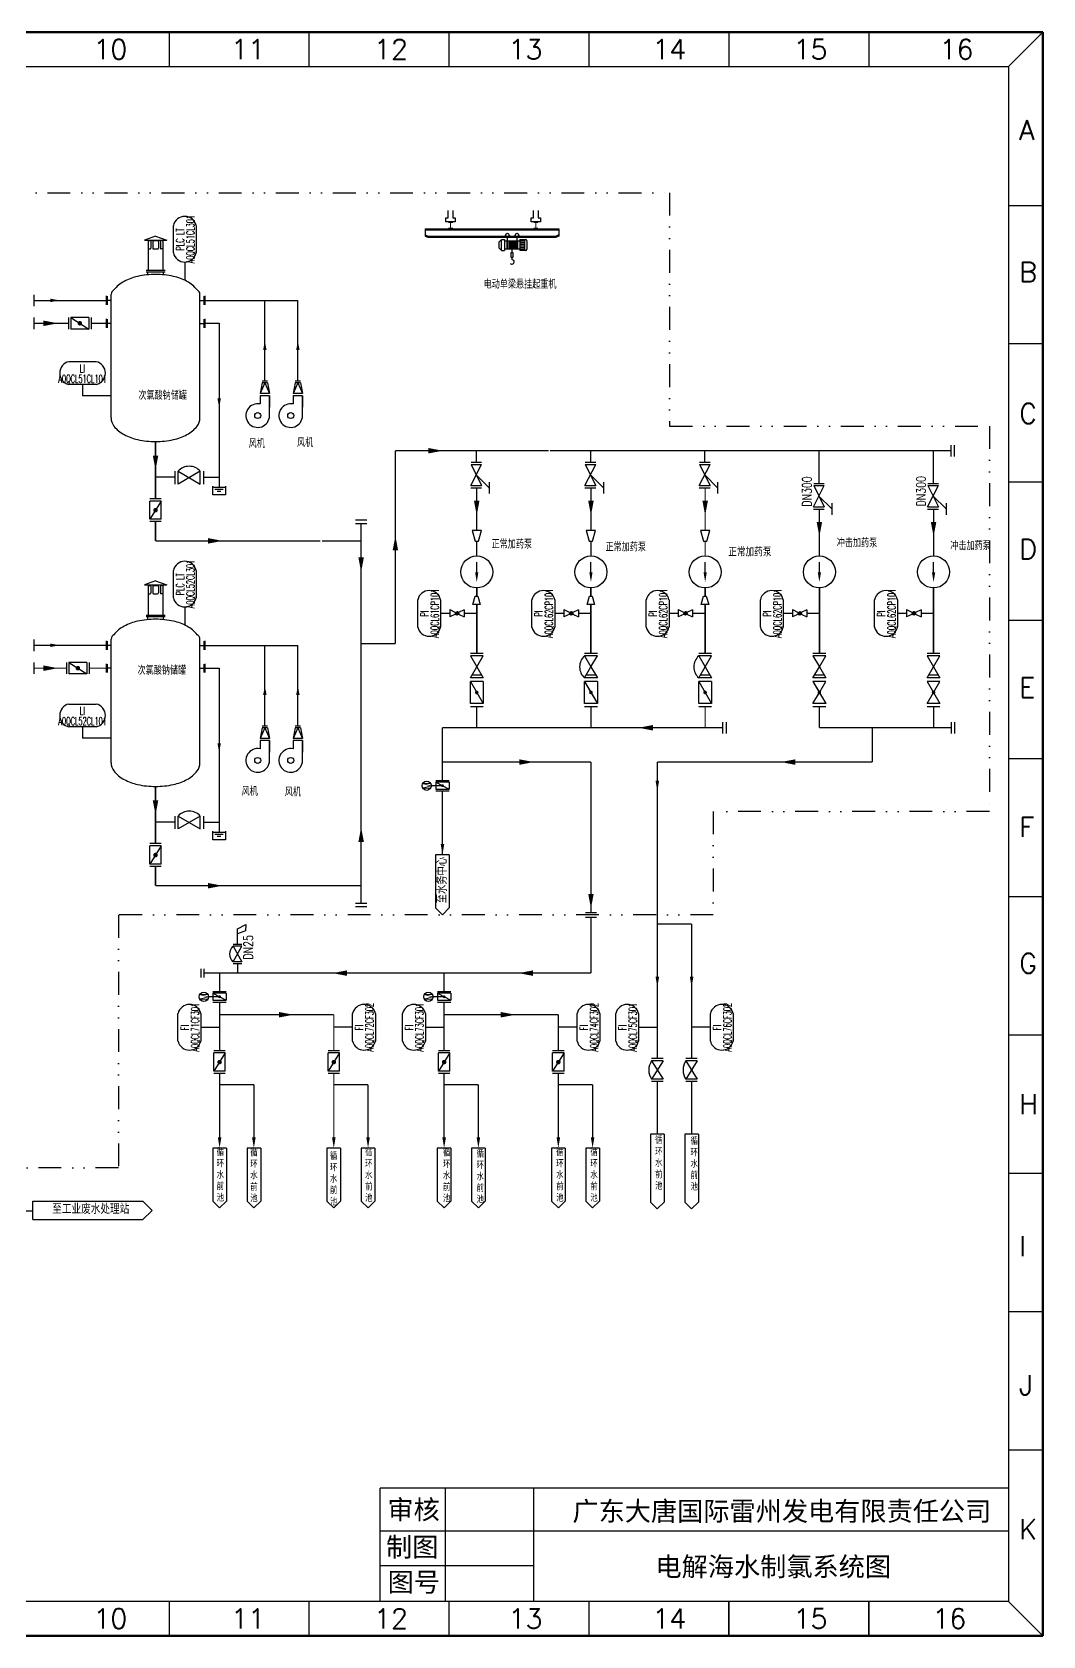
# Model space of a CAD drawing. Extents: x 125208 to 226212, y 106276 to 176435.
# Drawn here: x 181958 to 226212, y 106276 to 176435 of the extents above; entities that cross this region are included whole.
import ezdxf
from ezdxf.enums import TextEntityAlignment as Align

# ---------------------------------------------------------------- set-up
doc = ezdxf.new("R2010")
doc.units = 0
doc.header["$MEASUREMENT"] = 0
for name, pattern in [('DIVIDEX2', [2.5, 1, -0.5, 0, -0.5, 0, -0.5]), ('DX', [3250, 1500, -100, 50, -100, 1500]), ('XX', [300, 100, -100, 100])]:
    doc.linetypes.add(name, pattern=pattern)
doc.layers.get('0').update_dxf_attribs({"linetype": 'CONTINUOUS'})
doc.layers.add('4', color=2, linetype='CONTINUOUS')
doc.layers.add('仪表设备', color=7, linetype='CONTINUOUS')
doc.styles.add('GEDI', font='geditxt.shx', dxfattribs={"width": 0.75, "bigfont": 'hztxt1.shx'})
doc.styles.add('PID软件标准字体', font='geditxt.shx', dxfattribs={"width": 0.8, "bigfont": 'hztxt1.shx'})
doc.styles.add('样式 1', font='', dxfattribs={"height": 2})
doc.styles.add('样式 2', font='txt.shx', dxfattribs={"height": 2})
doc.styles.add('统一字体', font='geditxt.shx', dxfattribs={"width": 0.8, "bigfont": 'hztxt1.shx'})
doc.styles.get('样式 1').set_extended_font_data('FangSong_GB2312')

# ---------------------------------------------------------------- blocks, each defined once
blk = doc.blocks.new('stdkks_loc')
for p, q in [((-6, 5), (6, 5)), ((6, -5), (-6, -5))]:
    blk.add_line(p, q)
for centre, start, end in [((-4.88, 0), 102.68038, 257.31962), ((4.88, 0), 282.68038, 77.31962)]:
    blk.add_arc(centre, 5.12, start, end)
at = {"style": 'PID软件标准字体', "width": 0.6}
for tag, p in [('LTOP', (-9.42, 3.08)), ('LBOT', (-9.41, -5.72))]:
    blk.add_attdef(tag, text='', height=2.5, dxfattribs=at).set_placement(p, align=Align.RIGHT)
for tag, p in [('CONTROLNAME', (-0.08, 0.33)), ('KKSCODE', (0, -4.21))]:
    blk.add_attdef(tag, text='', height=3.5, dxfattribs=at).set_placement(p, align=Align.CENTER)
for tag, p in [('RTOP', (9.66, 3.08)), ('RBOT', (9.7, -5.68))]:
    blk.add_attdef(tag, p, '', height=2.5, dxfattribs=at)
blk = doc.blocks.new('*X4')
at = {"color": 0}
for p, q in [((62115, 80425), (62198, 80507)), ((62115, 80429), (62193, 80507)), ((62116, 80417), (62206, 80507)), ((62116, 80421), (62202, 80507)), ((62116, 80434), (62189, 80507)), ((62116, 80439), (62184, 80507)), ((62117, 80413), (62210, 80506)), ((62117, 80445), (62178, 80506)), ((62117, 80409), (62213, 80505)), ((62118, 80406), (62217, 80504)), ((62119, 80450), (62172, 80504)), ((62119, 80402), (62220, 80503)), ((62120, 80399), (62224, 80502)), ((62121, 80457), (62165, 80502)), ((62122, 80396), (62227, 80501)), ((62123, 80393), (62230, 80500)), ((62125, 80390), (62233, 80498)), ((62125, 80466), (62157, 80498)), ((62126, 80387), (62236, 80497)), ((62128, 80384), (62238, 80495)), ((62130, 80382), (62241, 80493)), ((62131, 80379), (62243, 80491)), ((62133, 80377), (62246, 80489)), ((62135, 80374), (62248, 80487)), ((62136, 80481), (62142, 80487)), ((62138, 80372), (62251, 80485)), ((62140, 80370), (62253, 80483)), ((62142, 80368), (62255, 80481)), ((62144, 80366), (62257, 80478)), ((62147, 80364), (62259, 80476)), ((62149, 80362), (62261, 80473)), ((62152, 80360), (62263, 80471)), ((62155, 80358), (62264, 80468)), ((62158, 80357), (62266, 80465)), ((62161, 80355), (62267, 80462)), ((62164, 80354), (62269, 80459)), ((62167, 80353), (62270, 80456)), ((62170, 80351), (62271, 80453)), ((62173, 80350), (62272, 80449)), ((62177, 80350), (62273, 80446)), ((62181, 80349), (62274, 80442)), ((62184, 80348), (62275, 80438)), ((62188, 80348), (62275, 80434)), ((62192, 80347), (62275, 80430)), ((62197, 80347), (62275, 80426)), ((62201, 80348), (62275, 80421)), ((62206, 80348), (62275, 80416)), ((62212, 80349), (62274, 80411)), ((62218, 80351), (62272, 80405)), ((62224, 80353), (62270, 80398)), ((62233, 80357), (62266, 80390)), ((62245, 80365), (62258, 80377))]:
    blk.add_line(p, q, dxfattribs=at)

msp = doc.modelspace()

# ---------------------------------------------------------------- linework, layer by layer
at = {"color": 7, "linetype": 'ByBlock', "lineweight": 50}
for p, q in [((125208, 176435), (226212, 176435)), ((226212, 176435), (226212, 106276)), ((226212, 106276), (125208, 106276))]:
    msp.add_line(p, q, dxfattribs=at)
at = {"color": 7, "linetype": 'ByBlock', "lineweight": -3}
for p, q in [((187958, 176435), (187958, 174923)), ((194081, 176435), (194081, 174923)), ((200205, 176435), (200205, 174923)), ((206339, 176435), (206339, 174923)), ((212463, 176435), (212463, 174923)), ((218587, 176435), (218587, 174923)), ((224700, 174923), (226212, 176435)), ((226212, 168841), (224700, 168841)), ((226212, 168841), (224700, 168841)), ((226212, 162792), (224700, 162792)), ((226212, 156744), (224700, 156744)), ((226212, 150696), (224700, 150696)), ((226212, 144648), (224700, 144648)), ((226212, 138600), (224700, 138600)), ((226212, 132551), (224700, 132551)), ((226212, 126503), (224700, 126503)), ((226212, 120455), (224700, 120455)), ((226212, 114407), (224700, 114407)), ((187958, 107788), (187958, 106276)), ((194081, 107788), (194081, 106276)), ((200205, 107788), (200205, 106276)), ((200205, 107788), (200205, 106276)), ((206329, 107788), (206329, 106276)), ((206339, 107788), (206339, 106276)), ((212453, 107788), (212453, 106276)), ((212463, 107788), (212463, 106276)), ((218576, 107788), (218576, 106276)), ((218587, 107788), (218587, 106276)), ((224700, 107788), (226212, 106276))]:
    msp.add_line(p, q, dxfattribs=at)
at = {"color": 7, "linetype": 'ByBlock', "lineweight": 30}
for p, q in [((126720, 174923), (224700, 174923)), ((224700, 174923), (224700, 107788)), ((224700, 112739), (197204, 112739)), ((224700, 107788), (126720, 107788))]:
    msp.add_line(p, q, dxfattribs=at)
at = {"linetype": 'DIVIDEX2', "ltscale": 1000}
for p, q in [((130127, 169409), (209864, 169409)), ((209864, 169409), (209864, 159201)), ((209864, 159201), (223868, 159201)), ((223868, 159201), (223868, 142345)), ((223868, 142345), (211777, 142345)), ((211777, 142345), (211777, 137820)), ((211777, 137820), (185738, 137820)), ((185738, 137820), (185738, 126745)), ((185738, 126745), (179197, 126745))]:
    msp.add_line(p, q, dxfattribs=at)
at = {"color": 7}
for p, q in [((187364, 167511), (186877, 167334)), ((186877, 167334), (187852, 167334)), ((187039, 167334), (187039, 166016)), ((187044, 167282), (187044, 166983)), ((187053, 167315), (187130, 167315)), ((187154, 167282), (187154, 166983)), ((187241, 167282), (187241, 166983)), ((187273, 167315), (187455, 167315)), ((187364, 167511), (187852, 167334)), ((187488, 167282), (187488, 166983)), ((187575, 167282), (187575, 166983)), ((187675, 167315), (187598, 167315)), ((187685, 167282), (187685, 166983)), ((187689, 167334), (187689, 166016)), ((187053, 166951), (187130, 166951)), ((187273, 166951), (187455, 166951)), ((187675, 166951), (187598, 166951)), ((186948, 166016), (187780, 166016)), ((186948, 165951), (187780, 165951)), ((187364, 152425), (186877, 152248)), ((186877, 152248), (187852, 152248)), ((187039, 152248), (187039, 150930)), ((187364, 152425), (187852, 152248)), ((187689, 152248), (187689, 150930)), ((187044, 152197), (187044, 151898)), ((187053, 152229), (187130, 152229)), ((187053, 151865), (187130, 151865)), ((187154, 152197), (187154, 151898)), ((187241, 152197), (187241, 151898)), ((187273, 152229), (187455, 152229)), ((187273, 151865), (187455, 151865)), ((187488, 152197), (187488, 151898)), ((187575, 152197), (187575, 151898)), ((187675, 152229), (187598, 152229)), ((187675, 151865), (187598, 151865)), ((187685, 152197), (187685, 151898)), ((186948, 150930), (187780, 150930)), ((186948, 150865), (187780, 150865)), ((199631, 143699), (200219, 143699)), ((199631, 143619), (200219, 143317)), ((200219, 143619), (199631, 143619)), ((199631, 143619), (199631, 143317)), ((199631, 143317), (200219, 143317)), ((199631, 143237), (200219, 143237)), ((200219, 143619), (200219, 143317)), ((199625, 140446), (199625, 138124)), ((200225, 140446), (199625, 140446)), ((200225, 140446), (200225, 138124)), ((199925, 137824), (199625, 138124)), ((199925, 137824), (200225, 138124)), ((190951, 137213), (191322, 137389)), ((190951, 136522), (190951, 137213)), ((191299, 137120), (190951, 136983)), ((191322, 137389), (191299, 137120)), ((191147, 136524), (190755, 136524)), ((190755, 135765), (191147, 136444)), ((190755, 136444), (191147, 135765)), ((191147, 136444), (190755, 136444)), ((189368, 135073), (189368, 135464)), ((189495, 135073), (189495, 135464)), ((191147, 135765), (190755, 135765)), ((190755, 135685), (191147, 135685)), ((190951, 135685), (190951, 135269)), ((189874, 134466), (190462, 134466)), ((189874, 134386), (190462, 134083)), ((190462, 134386), (189874, 134386)), ((189874, 134386), (189874, 134083)), ((189874, 134083), (190462, 134083)), ((190462, 134386), (190462, 134083)), ((199704, 134466), (200292, 134466)), ((199704, 134386), (200292, 134083)), ((200292, 134386), (199704, 134386)), ((199704, 134386), (199704, 134083)), ((199704, 134083), (200292, 134083)), ((200292, 134386), (200292, 134083)), ((189874, 134003), (190462, 134003)), ((199704, 134003), (200292, 134003)), ((209031, 128222), (209031, 125255)), ((209631, 128222), (209031, 128222)), ((209631, 128222), (209631, 125255)), ((210531, 128222), (210531, 125255)), ((211131, 128222), (210531, 128222)), ((211131, 128222), (211131, 125255)), ((189868, 127618), (189868, 125296)), ((190468, 127618), (189868, 127618)), ((190468, 127618), (190468, 125296)), ((191368, 127618), (191368, 125296)), ((191968, 127618), (191368, 127618)), ((191968, 127618), (191968, 125296)), ((194868, 127618), (194868, 125296)), ((195468, 127618), (194868, 127618)), ((195468, 127618), (195468, 125296)), ((196368, 127618), (196368, 125296)), ((196968, 127618), (196368, 127618)), ((196968, 127618), (196968, 125296)), ((199698, 127618), (199698, 125296)), ((200298, 127618), (199698, 127618)), ((200298, 127618), (200298, 125296)), ((201198, 127618), (201198, 125296)), ((201798, 127618), (201198, 127618)), ((201798, 127618), (201798, 125296)), ((204698, 127618), (204698, 125296)), ((205298, 127618), (204698, 127618)), ((205298, 127618), (205298, 125296)), ((206198, 127618), (206198, 125296)), ((206798, 127618), (206198, 127618)), ((206798, 127618), (206798, 125296)), ((190168, 124996), (189868, 125296)), ((190168, 124996), (190468, 125296)), ((191668, 124996), (191368, 125296)), ((191668, 124996), (191968, 125296)), ((195168, 124996), (194868, 125296)), ((195168, 124996), (195468, 125296)), ((196668, 124996), (196368, 125296)), ((196668, 124996), (196968, 125296)), ((199998, 124996), (199698, 125296)), ((199998, 124996), (200298, 125296)), ((201498, 124996), (201198, 125296)), ((201498, 124996), (201798, 125296)), ((204998, 124996), (204698, 125296)), ((204998, 124996), (205298, 125296)), ((206498, 124996), (206198, 125296)), ((206498, 124996), (206798, 125296)), ((209331, 124955), (209031, 125255)), ((209331, 124955), (209631, 125255)), ((210831, 124955), (210531, 125255)), ((210831, 124955), (211131, 125255))]:
    msp.add_line(p, q, dxfattribs=at)
for p, q in [((188643, 166373), (188643, 165568)), ((182052, 164445), (182052, 164945)), ((185201, 164890), (185201, 164500)), ((185247, 164877), (185247, 164500)), ((185420, 159558), (185420, 164963)), ((189308, 159558), (189308, 164963)), ((189481, 164877), (189481, 164500)), ((189528, 164890), (189528, 164500)), ((185420, 164688), (185247, 164688)), ((182052, 163445), (182052, 163945)), ((183549, 163945), (183549, 163445)), ((183649, 163945), (183649, 163445)), ((183649, 163945), (184449, 163445)), ((184449, 163945), (183649, 163945)), ((184449, 163945), (184449, 163445)), ((184549, 163945), (184549, 163445)), ((185201, 163890), (185201, 163500)), ((185247, 163877), (185247, 163500)), ((185420, 163688), (185247, 163688)), ((189308, 163688), (189481, 163688)), ((189481, 163877), (189481, 163500)), ((189528, 163890), (189528, 163500)), ((189528, 163695), (190149, 163695)), ((190149, 163695), (190149, 156508)), ((184449, 163445), (183649, 163445)), ((184170, 161017), (184170, 160517)), ((192035, 161088), (191944, 160625)), ((192149, 161088), (191944, 160625)), ((192149, 161088), (192355, 160625)), ((192263, 161088), (192355, 160625)), ((193481, 161088), (193389, 160625)), ((193595, 161088), (193389, 160625)), ((193595, 161088), (193801, 160625)), ((193709, 161088), (193801, 160625)), ((185420, 160517), (184170, 160517)), ((191944, 160529), (191944, 160166)), ((192355, 160529), (191944, 160529)), ((192355, 159659), (192355, 160529)), ((192355, 160529), (192355, 160026)), ((193801, 160529), (193389, 160529)), ((193389, 160529), (193389, 160166)), ((193801, 159659), (193801, 160529)), ((193801, 160529), (193801, 160026)), ((222174, 158371), (222174, 157871)), ((222324, 158371), (222324, 157871)), ((188204, 157224), (188204, 156665)), ((188354, 157224), (189323, 156665)), ((189323, 157224), (188354, 156665)), ((188354, 156665), (188354, 157224)), ((189323, 156665), (189323, 157224)), ((189473, 156665), (189473, 157224)), ((201164, 156594), (201637, 157517)), ((201179, 157617), (201637, 157617)), ((201179, 157517), (201638, 156594)), ((201179, 157517), (201637, 157517)), ((206164, 156594), (206637, 157517)), ((206179, 157617), (206637, 157617)), ((206179, 157517), (206638, 156594)), ((206179, 157517), (206637, 157517)), ((211164, 156594), (211637, 157517)), ((211179, 157617), (211637, 157617)), ((211179, 157517), (211638, 156594)), ((211179, 157517), (211637, 157517)), ((189867, 156187), (189867, 156570)), ((190432, 156570), (190432, 156187)), ((201164, 156594), (201638, 156594)), ((201164, 156494), (201638, 156494)), ((201970, 156498), (201404, 157063)), ((201970, 156748), (201970, 156248)), ((206164, 156594), (206638, 156594)), ((206164, 156494), (206638, 156494)), ((206970, 156498), (206404, 157063)), ((206970, 156748), (206970, 156248)), ((211164, 156594), (211638, 156594)), ((211164, 156494), (211638, 156494)), ((211970, 156498), (211404, 157063)), ((211970, 156748), (211970, 156248)), ((216164, 155670), (216637, 156594)), ((216179, 156694), (216637, 156694)), ((216179, 156594), (216638, 155670)), ((216179, 156594), (216637, 156594)), ((221164, 155670), (221637, 156594)), ((221179, 156694), (221637, 156694)), ((221179, 156594), (221638, 155670)), ((221179, 156594), (221637, 156594)), ((187614, 156020), (187114, 156020)), ((187614, 155920), (187114, 155920)), ((187614, 155920), (187114, 155120)), ((187114, 155120), (187114, 155920)), ((187614, 155120), (187614, 155920)), ((190432, 156187), (189867, 156187)), ((190331, 156420), (189961, 156420)), ((190215, 156334), (190063, 156334)), ((216970, 155574), (216404, 156140)), ((216970, 155824), (216970, 155324)), ((221970, 155574), (221404, 156140)), ((221970, 155824), (221970, 155324)), ((187614, 155120), (187114, 155120)), ((196114, 155093), (196614, 155093)), ((216164, 155670), (216638, 155670)), ((216164, 155570), (216638, 155570)), ((221164, 155670), (221638, 155670)), ((221164, 155570), (221638, 155570)), ((187614, 155020), (187114, 155020)), ((196114, 154943), (196614, 154943)), ((201425, 152568), (201425, 153247)), ((206425, 152568), (206425, 153247)), ((211425, 152568), (211425, 153247)), ((216425, 152568), (216425, 153247)), ((221425, 152568), (221425, 153247)), ((188643, 151287), (188643, 150483)), ((200242, 151005), (199842, 151005)), ((200242, 151173), (200500, 151040)), ((200242, 151173), (200242, 150848)), ((200499, 150975), (200242, 150848)), ((200875, 151162), (200628, 151040)), ((200628, 150975), (200875, 150848)), ((200875, 151162), (200875, 150848)), ((201425, 151005), (200875, 151005)), ((205242, 151005), (204842, 151005)), ((205242, 151173), (205500, 151040)), ((205242, 151173), (205242, 150848)), ((205499, 150975), (205242, 150848)), ((205875, 151162), (205628, 151040)), ((205628, 150975), (205875, 150848)), ((205875, 151162), (205875, 150848)), ((206425, 151005), (205875, 151005)), ((210242, 151005), (209842, 151005)), ((210242, 151173), (210500, 151040)), ((210242, 151173), (210242, 150848)), ((210499, 150975), (210242, 150848)), ((210875, 151162), (210628, 151040)), ((210628, 150975), (210875, 150848)), ((210875, 151162), (210875, 150848)), ((211425, 151005), (210875, 151005)), ((215242, 151005), (214842, 151005)), ((215242, 151173), (215500, 151040)), ((215242, 151173), (215242, 150848)), ((215499, 150975), (215242, 150848)), ((215875, 151162), (215628, 151040)), ((215628, 150975), (215875, 150848)), ((215875, 151162), (215875, 150848)), ((216425, 151005), (215875, 151005)), ((220242, 151005), (219842, 151005)), ((220242, 151173), (220500, 151040)), ((220242, 151173), (220242, 150848)), ((220499, 150975), (220242, 150848)), ((220875, 151162), (220628, 151040)), ((220628, 150975), (220875, 150848)), ((220875, 151162), (220875, 150848)), ((221425, 151005), (220875, 151005)), ((182052, 149359), (182052, 149859)), ((185201, 149804), (185201, 149414)), ((185247, 149791), (185247, 149414)), ((185420, 149603), (185247, 149603)), ((185420, 144472), (185420, 149877)), ((189308, 144472), (189308, 149877)), ((189481, 149791), (189481, 149414)), ((189528, 149804), (189528, 149414)), ((182052, 148359), (182052, 148859)), ((183463, 148859), (183463, 148359)), ((183563, 148859), (183563, 148359)), ((183563, 148859), (184363, 148359)), ((184363, 148859), (183563, 148859)), ((184363, 148859), (184363, 148359)), ((184463, 148859), (184463, 148359)), ((185201, 148804), (185201, 148414)), ((185247, 148791), (185247, 148414)), ((189481, 148791), (189481, 148414)), ((189528, 148804), (189528, 148414)), ((201705, 149250), (201145, 149250)), ((201145, 149150), (201425, 148665)), ((201705, 149150), (201145, 149150)), ((201425, 148665), (201705, 149150)), ((206705, 149250), (206145, 149250)), ((206145, 149150), (206425, 148665)), ((206705, 149150), (206145, 149150)), ((206425, 148665), (206705, 149150)), ((211705, 149250), (211145, 149250)), ((211145, 149150), (211425, 148665)), ((211705, 149150), (211145, 149150)), ((211425, 148665), (211705, 149150)), ((216705, 149250), (216145, 149250)), ((216145, 149150), (216425, 148665)), ((216705, 149150), (216145, 149150)), ((216425, 148665), (216705, 149150)), ((221705, 149250), (221145, 149250)), ((221145, 149150), (221425, 148665)), ((221705, 149150), (221145, 149150)), ((221425, 148665), (221705, 149150)), ((184363, 148359), (183563, 148359)), ((185420, 148603), (185247, 148603)), ((189308, 148603), (189481, 148603)), ((189528, 148609), (190149, 148609)), ((190149, 148609), (190149, 141422)), ((201145, 148181), (201425, 148665)), ((201705, 148181), (201145, 148181)), ((201636, 148301), (201214, 148301)), ((201425, 148665), (201705, 148181)), ((206145, 148181), (206425, 148665)), ((206705, 148181), (206145, 148181)), ((206636, 148301), (206214, 148301)), ((206425, 148665), (206705, 148181)), ((211145, 148181), (211425, 148665)), ((211705, 148181), (211145, 148181)), ((211636, 148301), (211214, 148301)), ((211425, 148665), (211705, 148181)), ((216145, 148181), (216425, 148665)), ((216705, 148181), (216145, 148181)), ((216636, 148301), (216214, 148301)), ((216425, 148665), (216705, 148181)), ((221145, 148181), (221425, 148665)), ((221705, 148181), (221145, 148181)), ((221636, 148301), (221214, 148301)), ((221425, 148665), (221705, 148181)), ((201145, 148031), (201705, 147061)), ((201705, 148031), (201145, 148031)), ((201145, 147061), (201145, 148031)), ((201705, 148031), (201705, 147061)), ((206145, 148031), (206705, 147061)), ((206705, 148031), (206145, 148031)), ((206145, 148031), (206425, 147546)), ((206705, 148031), (206145, 148031)), ((206145, 147061), (206145, 148031)), ((206425, 147546), (206705, 147061)), ((206705, 148031), (206705, 147061)), ((211145, 148031), (211705, 147061)), ((211705, 148031), (211145, 148031)), ((211145, 148031), (211425, 147546)), ((211705, 148031), (211145, 148031)), ((211145, 147061), (211145, 148031)), ((211425, 147546), (211705, 147061)), ((211705, 148031), (211705, 147061)), ((216145, 148031), (216705, 147061)), ((216705, 148031), (216145, 148031)), ((216145, 148031), (216425, 147546)), ((216705, 148031), (216145, 148031)), ((216145, 147061), (216425, 147546)), ((216425, 147546), (216705, 148031)), ((216425, 147546), (216705, 147061)), ((221145, 148031), (221705, 147061)), ((221705, 148031), (221145, 148031)), ((221145, 147061), (221705, 148031)), ((201705, 147061), (201145, 147061)), ((201705, 146911), (201145, 146911)), ((206705, 147061), (206145, 147061)), ((206705, 147061), (206145, 147061)), ((206705, 146911), (206145, 146911)), ((211705, 147061), (211145, 147061)), ((211705, 147061), (211145, 147061)), ((211705, 146911), (211145, 146911)), ((216705, 147061), (216145, 147061)), ((216705, 147061), (216145, 147061)), ((216705, 146911), (216145, 146911)), ((221705, 147061), (221145, 147061)), ((221705, 146911), (221145, 146911)), ((184170, 146041), (184170, 145541)), ((192035, 146003), (191944, 145539)), ((192149, 146003), (191944, 145539)), ((192149, 146003), (192355, 145539)), ((192263, 146003), (192355, 145539)), ((193481, 146003), (193389, 145539)), ((193595, 146003), (193389, 145539)), ((193595, 146003), (193801, 145539)), ((193709, 146003), (193801, 145539)), ((212190, 146252), (212190, 145752)), ((212340, 146252), (212340, 145752)), ((222190, 146252), (222190, 145752)), ((222340, 146252), (222340, 145752)), ((185420, 145541), (184170, 145541)), ((191944, 145444), (191944, 145081)), ((192355, 145444), (191944, 145444)), ((192355, 144573), (192355, 145444)), ((192355, 145444), (192355, 144940)), ((193801, 145444), (193389, 145444)), ((193389, 145444), (193389, 145081)), ((193801, 144573), (193801, 145444)), ((193801, 145444), (193801, 144940)), ((199925, 143468), (199438, 143468)), ((188204, 141872), (187364, 141872)), ((188204, 142139), (188204, 141579)), ((188354, 142139), (189323, 141579)), ((189323, 142139), (188354, 141579)), ((188354, 141579), (188354, 142139)), ((189323, 141579), (189323, 142139)), ((189473, 141579), (189473, 142139)), ((189867, 141101), (189867, 141485)), ((190432, 141101), (189867, 141101)), ((190331, 141335), (189961, 141335)), ((190215, 141248), (190063, 141248)), ((190432, 141485), (190432, 141101)), ((187614, 140934), (187114, 140934)), ((187614, 140834), (187114, 140834)), ((187614, 140834), (187114, 140034)), ((187114, 140034), (187114, 140834)), ((187614, 140034), (187614, 140834)), ((187614, 140034), (187114, 140034)), ((187614, 139934), (187114, 139934)), ((196114, 138327), (196614, 138327)), ((196114, 138177), (196614, 138177)), ((206180, 137917), (206670, 137917)), ((206180, 137722), (206670, 137722)), ((190168, 134234), (189681, 134234)), ((199998, 134234), (199511, 134234)), ((189347, 132899), (190168, 132899)), ((195989, 132899), (195168, 132899)), ((199177, 132899), (199998, 132899)), ((205818, 132899), (204998, 132899)), ((208510, 132899), (209331, 132899)), ((211652, 132899), (210831, 132899)), ((190418, 131877), (189918, 131877)), ((190418, 131777), (189918, 131777)), ((190418, 131777), (189918, 130977)), ((189918, 130977), (189918, 131777)), ((190418, 130977), (190418, 131777)), ((195418, 131877), (194918, 131877)), ((195418, 131777), (194918, 131777)), ((195418, 131777), (194918, 130977)), ((194918, 130977), (194918, 131777)), ((195418, 130977), (195418, 131777)), ((200248, 131877), (199748, 131877)), ((200248, 131777), (199748, 131777)), ((200248, 131777), (199748, 130977)), ((199748, 130977), (199748, 131777)), ((200248, 130977), (200248, 131777)), ((205248, 131877), (204748, 131877)), ((205248, 131777), (204748, 131777)), ((205248, 131777), (204748, 130977)), ((204748, 130977), (204748, 131777)), ((205248, 130977), (205248, 131777)), ((209581, 131530), (209081, 131530)), ((209581, 131430), (209081, 131430)), ((209581, 131430), (209081, 130630)), ((209081, 131430), (209581, 130630)), ((211081, 131530), (210581, 131530)), ((211081, 131430), (210581, 131430)), ((211081, 131430), (210581, 130630)), ((210581, 131430), (211081, 130630)), ((190418, 130977), (189918, 130977)), ((190418, 130877), (189918, 130877)), ((195418, 130977), (194918, 130977)), ((195418, 130877), (194918, 130877)), ((200248, 130977), (199748, 130977)), ((200248, 130877), (199748, 130877)), ((205248, 130977), (204748, 130977)), ((205248, 130877), (204748, 130877)), ((209581, 130630), (209081, 130630)), ((209581, 130530), (209081, 130530)), ((211081, 130630), (210581, 130630)), ((211081, 130530), (210581, 130530)), ((181985, 125292), (186814, 125292)), ((181985, 124492), (181985, 125292)), ((187214, 124892), (186814, 125292)), ((187214, 124892), (186814, 124492)), ((181411, 124874), (181985, 124874)), ((181985, 124492), (186814, 124492))]:
    msp.add_line(p, q)
at = {"color": 7, "linetype": 'DX'}
for p, q in [((187021, 165818), (187021, 165951)), ((187708, 165818), (187708, 165951)), ((187021, 150732), (187021, 150865)), ((187708, 150732), (187708, 150865))]:
    msp.add_line(p, q, dxfattribs=at)
at = {"color": 6}
for p, q in [((182052, 164695), (185201, 164694)), ((189308, 164688), (189481, 164688)), ((189528, 164688), (193595, 164688)), ((192149, 161160), (192149, 164688)), ((193595, 161160), (193595, 164688)), ((182052, 149609), (185201, 149609)), ((189308, 149603), (189481, 149603)), ((189528, 149603), (193595, 149603)), ((192149, 146075), (192149, 149603)), ((193595, 146075), (193595, 149603))]:
    msp.add_line(p, q, dxfattribs=at)
at = {"linetype": 'Continuous'}
for p, q in [((188204, 156958), (187364, 156958)), ((189473, 156958), (190149, 156958)), ((190432, 156508), (189867, 156508)), ((189473, 141872), (190149, 141872)), ((190432, 141422), (189867, 141422))]:
    msp.add_line(p, q, dxfattribs=at)
at = {"color": 0, "linetype": 'ByBlock', "lineweight": 30}
msp.add_line((197204, 107788), (197204, 112739), dxfattribs=at)
at = {"color": 0, "linetype": 'ByBlock'}
for p, q in [((200054, 107788), (200054, 112739)), ((203931, 107788), (203931, 112739)), ((197204, 110866), (224700, 110866)), ((197204, 109361), (203926, 109361))]:
    msp.add_line(p, q, dxfattribs=at)
at = {"color": 0, "lineweight": 30}
msp.add_line((224700, 112739), (224700, 107788), dxfattribs=at)
at = {"color": 0}
msp.add_line((201144, 110866), (224655, 110866), dxfattribs=at)
for points, format in [([(189308, 164963, 0.277236), (189186, 165153, 0.105514), (188739, 165530, 0.068239), (188148, 165748, 0.054409), (187364, 165834, 0.054409), (186581, 165748, 0.068239), (185990, 165530, 0.105514), (185542, 165153, 0.277236), (185420, 164963, 0.166601)], "xyb"), ([(190149, 160007, 0, 150, 0), (190149, 160407, 70, 70, 0)], "xyseb"), ([(185420, 159558, 0.166601), (185542, 159201, 0.105514), (185990, 158824, 0.068239), (186581, 158606, 0.054409), (187364, 158521, 0.054409), (188148, 158606, 0.068239), (188739, 158824, 0.105514), (189186, 159201, 0.166601), (189308, 159558, 0.009507), (189308, 159580, 0.105514)], "xyb"), ([(189308, 149877, 0.277236), (189186, 150068, 0.105514), (188739, 150445, 0.068239), (188148, 150663, 0.054409), (187364, 150748, 0.054409), (186581, 150663, 0.068239), (185990, 150445, 0.105514), (185542, 150068, 0.277236), (185420, 149877, 0.166601)], "xyb"), ([(190149, 144922, 0, 150, 0), (190149, 145322, 70, 70, 0)], "xyseb"), ([(185420, 144472, 0.166601), (185542, 144116, 0.105514), (185990, 143739, 0.068239), (186581, 143521, 0.054409), (187364, 143435, 0.054409), (188148, 143521, 0.068239), (188739, 143739, 0.105514), (189186, 144116, 0.166601), (189308, 144472, 0.009507), (189308, 144494, 0.105514)], "xyb")]:
    msp.add_lwpolyline(points, format=format)
at = {"color": 6}
for points in [[(183163, 164697, 0, 150, 0), (182763, 164697, 70, 70, 0)], [(192149, 162924, 0, 150, 0), (192149, 162524, 70, 70, 0)], [(193595, 162924, 0, 150, 0), (193595, 162524, 70, 70, 0)], [(183163, 149610, 0, 150, 0), (182763, 149610, 70, 70, 0)], [(192149, 147839, 0, 150, 0), (192149, 147439, 70, 70, 0)], [(193595, 147839, 0, 150, 0), (193595, 147439, 70, 70, 0)]]:
    msp.add_lwpolyline(points, format="xyseb", dxfattribs=at)
at = {"color": 2}
for points, const_width in [([(183549, 163695), (182052, 163695)], 56.2), ([(185201, 163695), (184549, 163695)], 56.2), ([(187364, 158521), (187364, 156020)], 72), ([(200439, 158121), (197864, 158121)], 56.2), ([(204572, 158121), (197864, 158121)], 56.2), ([(197864, 149678), (197864, 158121)], 56.2), ([(201408, 157617), (201408, 158121)], 70), ([(206408, 157617), (206408, 158121), (204631, 158121)], 56.2), ([(209927, 158121), (206408, 158121)], 56.2), ([(211408, 157617), (211408, 158121), (209681, 158121)], 56.2), ([(222174, 158121), (211408, 158121)], 56.2), ([(216408, 156694), (216408, 158121), (216408, 158121)], 56.2), ([(221408, 156694), (221408, 158121), (221408, 158121)], 56.2), ([(201425, 156494), (201425, 154629)], 56.2), ([(206425, 156494), (206425, 154629)], 56.2), ([(211425, 156494), (211425, 154629)], 56.2), ([(187364, 155020), (187364, 154178)], 72), ([(216425, 155570), (216425, 153517)], 56.2), ([(221425, 155570), (221425, 153517)], 56.2), ([(196364, 154943), (196364, 146033)], 56.2), ([(194579, 154178), (187364, 154178)], 56.2), ([(196364, 154178), (194648, 154178)], 56.2), ([(201425, 154170), (201425, 153517)], 56.2), ([(206425, 154170), (206425, 153517)], 56.2), ([(211425, 154170), (211425, 153517)], 56.2), ([(201425, 152117), (201425, 151761)], 70), ([(206425, 152117), (206425, 151761)], 70), ([(211425, 152117), (211425, 151761)], 70), ([(216425, 152117), (216425, 149250)], 70), ([(221425, 152117), (221425, 149250)], 70), ([(201425, 151394), (201425, 149250)], 70), ([(206425, 151394), (206425, 149250)], 70), ([(211425, 151394), (211425, 149250)], 70), ([(197864, 149678), (196364, 149678)], 56.2), ([(183463, 148609), (182052, 148609)], 56.2), ([(185201, 148609), (184463, 148609)], 56.2), ([(201425, 146911), (201425, 146002), (206425, 146002), (206425, 146911)], 56.2), ([(206425, 146911), (206425, 146002), (211425, 146002), (211425, 146911)], 56.2), ([(216425, 146002), (216425, 146002), (216425, 146002), (216425, 146911)], 56.2), ([(221425, 146002), (221425, 146002), (221425, 146002), (221425, 146911)], 56.2), ([(196364, 146062), (196364, 138327)], 56.2), ([(201425, 146002), (199925, 146002)], 56.2), ([(199925, 146002), (199925, 144502)], 56.2), ([(207190, 146002), (206425, 146002)], 56.2), ([(212190, 146002), (211425, 146002)], 56.2), ([(222190, 146002), (216425, 146002)], 56.2), ([(218737, 146002), (218737, 144502)], 56.3), ([(199925, 144502), (206425, 144502)], 56.2), ([(199925, 143699), (199925, 144502)], 56.3), ([(206425, 144502), (206425, 137917)], 56.2), ([(209331, 137424), (209331, 144502)], 56.3), ([(218737, 144502), (209331, 144502)], 56.3), ([(187364, 143435), (187364, 140934)], 72), ([(199925, 140446), (199925, 143237)], 56.3), ([(187364, 139934), (187364, 139092)], 72), ([(194837, 139092), (187364, 139092)], 56.2), ([(196364, 139092), (194648, 139092)], 56.2), ([(206425, 135269), (206425, 137722)], 56.3), ([(209331, 137424), (210831, 137424)], 56.3), ([(209331, 131530), (209331, 137424)], 56.3), ([(210831, 131530), (210831, 137424)], 56.3), ([(206425, 135269), (189495, 135269)], 56.3), ([(190168, 134466), (190168, 135269)], 56.3), ([(199998, 134466), (199998, 135269)], 56.3), ([(190168, 133449), (190168, 134003)], 56.3), ([(190168, 133449), (195168, 133449)], 56.3), ([(190168, 131877), (190168, 133449)], 56.3), ([(195168, 131877), (195168, 133449)], 56.3), ([(199998, 133449), (204998, 133449)], 56.3), ([(199998, 131877), (199998, 133449)], 56.3), ([(204998, 131877), (204998, 133449)], 56.3), ([(190168, 128086), (190168, 130877)], 56.3), ([(195168, 128086), (195168, 130877)], 56.3), ([(199998, 128086), (199998, 130877)], 56.3), ([(204998, 128086), (204998, 130877)], 56.3), ([(209331, 128222), (209331, 130530)], 56.3), ([(210831, 128222), (210831, 130530)], 56.3), ([(190168, 130394), (191668, 130394)], 56.3), ([(191668, 128086), (191668, 130394)], 56.3), ([(195168, 130394), (196668, 130394)], 56.3), ([(196668, 128086), (196668, 130394)], 56.3), ([(199998, 130394), (201498, 130394)], 56.3), ([(201498, 128086), (201498, 130394)], 56.3), ([(204998, 130394), (206498, 130394)], 56.3), ([(206498, 128086), (206498, 130394)], 56.3)]:
    msp.add_lwpolyline(points, dxfattribs=dict(at, const_width=const_width))
for points in [[(183090, 163695, 0, 240, 0), (182450, 163695, 112, 112, 0)], [(187364, 157270, 0, 240, 0), (187364, 157910, 112, 112, 0)], [(199940, 158121, 0, 240, 0), (199300, 158121, 112, 112, 0)], [(201425, 155290, 0, 240, 0), (201425, 155930, 112, 112, 0)], [(206425, 155290, 0, 240, 0), (206425, 155930, 112, 112, 0)], [(211425, 155290, 0, 240, 0), (211425, 155930, 112, 112, 0)], [(216425, 154366, 0, 240, 0), (216425, 155006, 112, 112, 0)], [(221425, 154366, 0, 240, 0), (221425, 155006, 112, 112, 0)], [(197864, 154399, 0, 240, 0), (197864, 153759, 112, 112, 0)], [(190298, 154178, 0, 240, 0), (189658, 154178, 112, 112, 0)], [(196364, 152811, 0, 240, 0), (196364, 153451, 112, 112, 0)], [(183090, 148609, 0, 240, 0), (182450, 148609, 112, 112, 0)], [(208498, 146002, 0, 240, 0), (209138, 146002, 112, 112, 0)], [(203925, 144502, 0, 240, 0), (203285, 144502, 112, 112, 0)], [(214737, 144502, 0, 240, 0), (215377, 144502, 112, 112, 0)], [(187364, 142185, 0, 240, 0), (187364, 142825, 112, 112, 0)], [(196364, 141650, 0, 240, 0), (196364, 141010, 112, 112, 0)], [(190298, 139092, 0, 240, 0), (189658, 139092, 112, 112, 0)], [(206425, 138097, 0, 240, 0), (206425, 138737, 112, 112, 0)], [(195108, 135269, 0, 240, 0), (195748, 135269, 112, 112, 0)], [(203248, 135269, 0, 240, 0), (203888, 135269, 112, 112, 0)], [(193403, 133449, 0, 240, 0), (192763, 133449, 112, 112, 0)], [(203116, 133449, 0, 240, 0), (202476, 133449, 112, 112, 0)]]:
    msp.add_lwpolyline(points, format="xyseb", dxfattribs=at)
for points, const_width in [([(184000, 163695, 1), (184099, 163695, 1)], 98.1), ([(187364, 155569, 1), (187364, 155471, 1)], 98.1), ([(183914, 148609, 1), (184013, 148609, 1)], 98.1), ([(201385, 147546, 1), (201464, 147546, 1)], 78.5), ([(206385, 147546, 1), (206464, 147546, 1)], 78.5), ([(211385, 147546, 1), (211464, 147546, 1)], 78.5), ([(216385, 147546, 1), (216464, 147546, 1)], 78.5), ([(221385, 147546, 1), (221464, 147546, 1)], 78.5), ([(187364, 140484, 1), (187364, 140385, 1)], 98.1), ([(190168, 131427, 1), (190168, 131328, 1)], 98.1), ([(195168, 131427, 1), (195168, 131328, 1)], 98.1), ([(199998, 131427, 1), (199998, 131328, 1)], 98.1), ([(204998, 131427, 1), (204998, 131328, 1)], 98.1)]:
    msp.add_lwpolyline(points, format="xyb", close=True, dxfattribs=dict(const_width=const_width))
for points in [[(192263, 161088), (192035, 161088)], [(192261, 161160), (192038, 161160)], [(193709, 161088), (193481, 161088)], [(193707, 161160), (193483, 161160)], [(192355, 160625), (191944, 160625)], [(193801, 160625), (193389, 160625)], [(192263, 146003), (192035, 146003)], [(192261, 146075), (192038, 146075)], [(193709, 146003), (193481, 146003)], [(193707, 146075), (193483, 146075)], [(192355, 145539), (191944, 145539)], [(193801, 145539), (193389, 145539)]]:
    msp.add_lwpolyline(points)
at = {"linetype": 'Continuous'}
for points in [[(190149, 156726, 45.6, 0, 0), (190149, 156508, 0, 0, 0)], [(190149, 141641, 45.6, 0, 0), (190149, 141422, 0, 0, 0)]]:
    msp.add_lwpolyline(points, format="xyseb", dxfattribs=at)
for points in [[(201221, 154629), (201350, 154170), (201500, 154170), (201629, 154629)], [(206221, 154629), (206350, 154170), (206500, 154170), (206629, 154629)], [(211221, 154629), (211350, 154170), (211500, 154170), (211629, 154629)], [(201254, 151394), (201356, 151761), (201476, 151761), (201579, 151394)], [(206254, 151394), (206356, 151761), (206476, 151761), (206579, 151394)], [(211254, 151394), (211356, 151761), (211476, 151761), (211579, 151394)]]:
    msp.add_lwpolyline(points, close=True)
at = {"color": 7, "const_width": 60}
for points in [[(199925, 143436, 1), (199925, 143500, 1)], [(190168, 134202, 1), (190168, 134266, 1)], [(199998, 134202, 1), (199998, 134266, 1)]]:
    msp.add_lwpolyline(points, format="xyb", close=True, dxfattribs=at)
msp.add_lwpolyline([(199998, 133449), (199998, 134003)], dxfattribs=at)
for centre, radius in [((191837, 159659), 131), ((193282, 159659), 131), ((201425, 152817), 700), ((206425, 152817), 700), ((211425, 152817), 700), ((216425, 152817), 700), ((221425, 152817), 700), ((200564, 151007), 72), ((205564, 151007), 72), ((210564, 151007), 72), ((215564, 151007), 72), ((220564, 151007), 72), ((191837, 144573), 131), ((193282, 144573), 131), ((199235, 143468), 203), ((189478, 134234), 203), ((199308, 134234), 203)]:
    msp.add_circle(centre, radius)
at = {"color": 7}
for centre, radius, start, end in [((187132, 167287), 87.9, 164.53882, 182.80426), ((187132, 166979), 87.9, 177.19574, 195.46118), ((187053, 167308), 6.5, 90, 164.53882), ((187129, 167289), 25.8, 344.78196, 86.5712), ((187129, 166976), 25.8, 273.4288, 15.21804), ((187273, 167282), 32.5, 90, 180), ((187273, 166983), 32.5, 180, 270), ((187455, 167282), 32.5, 0, 90), ((187455, 166983), 32.5, 270, 0), ((187600, 167289), 25.8, 93.4288, 195.21804), ((187600, 166976), 25.8, 164.78196, 266.5712), ((187675, 167308), 6.5, 15.46118, 90), ((187597, 167287), 87.9, 357.19574, 15.46118), ((187597, 166979), 87.9, 344.53882, 2.80426), ((187053, 166957), 6.5, 195.46118, 270), ((187675, 166957), 6.5, 270, 344.53882), ((187132, 152201), 87.9, 164.53882, 182.80426), ((187132, 151893), 87.9, 177.19574, 195.46118), ((187053, 152223), 6.5, 90, 164.53882), ((187053, 151872), 6.5, 195.46118, 270), ((187129, 152203), 25.8, 344.78196, 86.5712), ((187129, 151891), 25.8, 273.4288, 15.21804), ((187273, 152197), 32.5, 90, 180), ((187273, 151898), 32.5, 180, 270), ((187455, 152197), 32.5, 0, 90), ((187455, 151898), 32.5, 270, 0), ((187600, 152203), 25.8, 93.4288, 195.21804), ((187600, 151891), 25.8, 164.78196, 266.5712), ((187675, 152223), 6.5, 15.46118, 90), ((187675, 151872), 6.5, 270, 344.53882), ((187597, 152201), 87.9, 357.19574, 15.46118), ((187597, 151893), 87.9, 344.53882, 2.80426), ((191057, 136104), 455, 131.74052, 228.25948)]:
    msp.add_arc(centre, radius, start, end, dxfattribs=at)
for centre, radius, start, end in [((191837, 159659), 518, 78.08848, 0), ((193282, 159659), 518, 78.08848, 0), ((188839, 156792), 650, 41.74052, 138.25948), ((206578, 148665), 650, 131.74052, 228.25948), ((211578, 148665), 650, 131.74052, 228.25948), ((191837, 144573), 518, 78.08848, 0), ((193282, 144573), 518, 78.08848, 0), ((188839, 141706), 650, 41.74052, 138.25948), ((209659, 131030), 703, 145.31784, 214.68216), ((211159, 131030), 703, 145.31784, 214.68216)]:
    msp.add_arc(centre, radius, start, end)
at = {"linetype": 'XX'}
for points in [[(201495, 152795), (201355, 152795), (201425, 152375)], [(206495, 152795), (206355, 152795), (206425, 152375)], [(211495, 152795), (211355, 152795), (211425, 152375)], [(216495, 152795), (216355, 152795), (216425, 152375)], [(221495, 152795), (221355, 152795), (221425, 152375)]]:
    msp.add_solid(points, dxfattribs=at)
at = {"color": 7}
for points in [[(209253, 143695), (209331, 143226), (209409, 143695)], [(199847, 140914), (199925, 140446), (200003, 140914)], [(210753, 135116), (210831, 134647), (210909, 135116)]]:
    msp.add_solid(points, dxfattribs=at)
at = {"color": 2}
for points in [[(209253, 135116), (209331, 134647), (209409, 135116)], [(190090, 128086), (190168, 127618), (190246, 128086)], [(191590, 128086), (191668, 127618), (191746, 128086)], [(195090, 128086), (195168, 127618), (195246, 128086)], [(196590, 128086), (196668, 127618), (196746, 128086)], [(199920, 128086), (199998, 127618), (200076, 128086)], [(201420, 128086), (201498, 127618), (201576, 128086)], [(204920, 128086), (204998, 127618), (205076, 128086)], [(206420, 128086), (206498, 127618), (206576, 128086)]]:
    msp.add_solid(points, dxfattribs=at)
at = {"layer": '4', "color": 0}
for p, q in [((200179, 168307), (200179, 168632)), ((200379, 168632), (200379, 168307)), ((203914, 168307), (203914, 168632)), ((204114, 168632), (204114, 168307)), ((199167, 167832), (199167, 167514)), ((200079, 168132), (200079, 168307)), ((200079, 168307), (200179, 168307)), ((200479, 168132), (200079, 168132)), ((200379, 168307), (200479, 168307)), ((200479, 168307), (200479, 168257)), ((200479, 168257), (200479, 168132)), ((203814, 168307), (203914, 168307)), ((203814, 168132), (203814, 168307)), ((204214, 168132), (203814, 168132)), ((204114, 168307), (204214, 168307)), ((204214, 168307), (204214, 168257)), ((204214, 168257), (204214, 168132)), ((205020, 167832), (205020, 167514)), ((199167, 167570), (199292, 167507)), ((199167, 167514), (199280, 167457)), ((199292, 167457), (199280, 167457)), ((202389, 167207), (202389, 167032)), ((202514, 167307), (202489, 167307)), ((202514, 167357), (202639, 167357)), ((202514, 166882), (202514, 167357)), ((202639, 167357), (202639, 166882)), ((202639, 167307), (203314, 167307)), ((202714, 167307), (203164, 167307)), ((202739, 167307), (202739, 166932)), ((202764, 167482), (202764, 167307)), ((202789, 167307), (202789, 166932)), ((202820, 167507), (203133, 167507)), ((202864, 167307), (202864, 166932)), ((202914, 167307), (202914, 166932)), ((202964, 167307), (202964, 166932)), ((203014, 167307), (203014, 166932)), ((203064, 167307), (203064, 166932)), ((203114, 167307), (203114, 166932)), ((203164, 167307), (203164, 166932)), ((203189, 167307), (203189, 167482)), ((203214, 167307), (203214, 166932)), ((203314, 167357), (203314, 166882)), ((203314, 167357), (203564, 167357)), ((203339, 167307), (203489, 167307)), ((203339, 167232), (203489, 167232)), ((203339, 167157), (203489, 167157)), ((203339, 167082), (203489, 167082)), ((203339, 167007), (203489, 167007)), ((203514, 167357), (203514, 166882)), ((203614, 167307), (203614, 166932)), ((205020, 167570), (204895, 167507)), ((204895, 167457), (204907, 167457)), ((205020, 167514), (204907, 167457)), ((202489, 166932), (202514, 166932)), ((202514, 166882), (202639, 166882)), ((203314, 166932), (202639, 166932)), ((202964, 166782), (202914, 166782)), ((202914, 166782), (202914, 166582)), ((202914, 166582), (203014, 166582)), ((202964, 166932), (202964, 166782)), ((203014, 166782), (202964, 166782)), ((202964, 166582), (202964, 166482)), ((203014, 166582), (203014, 166782)), ((203564, 166882), (203314, 166882)), ((203339, 166932), (203489, 166932))]:
    msp.add_line(p, q, dxfattribs=at)
at = {"layer": '4', "color": 0, "linetype": 'Continuous'}
for p, q in [((199167, 167832), (205020, 167832)), ((199167, 167782), (205020, 167782)), ((199292, 167507), (204895, 167507)), ((199292, 167457), (204907, 167457))]:
    msp.add_line(p, q, dxfattribs=at)
at = {"layer": '4', "color": 0, "const_width": 40}
for points in [[(200379, 168107), (200179, 168107)], [(200379, 167857), (200179, 167857)], [(200279, 167882), (200279, 168132)], [(204114, 168107), (203914, 168107)], [(204114, 167857), (203914, 167857)], [(204014, 167882), (204014, 168132)]]:
    msp.add_lwpolyline(points, dxfattribs=at)
at = {"layer": '4', "color": 0}
for centre in [(202764, 167557), (203189, 167557)]:
    msp.add_circle(centre, 75, dxfattribs=at)
for centre, radius, start, end in [((202489, 167207), 100, 90, 180), ((202489, 167032), 100, 180, 270), ((203564, 167307), 50, 0, 90), ((202964, 166382), 100, 220.60129, 90), ((203564, 166932), 50, 270, 0)]:
    msp.add_arc(centre, radius, start, end, dxfattribs=at)

# ---------------------------------------------------------------- block references
at = {"yscale": 0.9000000000014552, "zscale": 0.8999999999999999}
for p, xscale in [((256540, 78623), -0.8999999999999773), ((261540, 78623), -0.8999999999999773), ((266540, 78623), -0.8999999999996362), ((271540, 78623), -0.8999999999996362), ((276540, 78623), -0.8999999999996362)]:
    msp.add_blockref('*X4', p, dxfattribs=dict(at, xscale=xscale))
at = {"layer": '仪表设备', "color": 0, "linetype": 'Continuous', "xscale": 100, "yscale": 100, "zscale": 100, "rotation": 90}
for p, values in [((188643, 167373), {'CONTROLNAME': 'PLC LT', 'KKSCODE': 'A0QCL51CL301'}), ((188643, 152287), {'CONTROLNAME': 'PLC LT', 'KKSCODE': 'A0QCL52CL301'}), ((199342, 151005), {'CONTROLNAME': 'PI', 'KKSCODE': 'A0QCL61CP101'}), ((204342, 151005), {'CONTROLNAME': 'PI', 'KKSCODE': 'A0QCL62CP101'}), ((209342, 151005), {'CONTROLNAME': 'PI', 'KKSCODE': 'A0QCL62CP101'}), ((214342, 151005), {'CONTROLNAME': 'PI', 'KKSCODE': 'A0QCL62CP101'}), ((219342, 151005), {'CONTROLNAME': 'PI', 'KKSCODE': 'A0QCL62CP101'}), ((188847, 132899), {'CONTROLNAME': 'FI', 'KKSCODE': 'A0QCL71CF301'}), ((196489, 132899), {'CONTROLNAME': 'FI', 'KKSCODE': 'A0QCL72CF302'}), ((198677, 132899), {'CONTROLNAME': 'FI', 'KKSCODE': 'A0QCL73CF301'}), ((206318, 132899), {'CONTROLNAME': 'FI', 'KKSCODE': 'A0QCL74CF302'}), ((208010, 132899), {'CONTROLNAME': 'FI', 'KKSCODE': 'A0QCL75CF301'}), ((212152, 132899), {'CONTROLNAME': 'FI', 'KKSCODE': 'A0QCL76CF302'})]:
    msp.add_blockref('stdkks_loc', p, dxfattribs=at).add_auto_attribs(values)
at = {"layer": '仪表设备', "color": 0, "linetype": 'Continuous', "xscale": 100, "yscale": 100, "zscale": 100}
for p, values in [((184170, 161517), {'CONTROLNAME': 'LI', 'KKSCODE': 'A0QCL51CL101'}), ((184170, 146541), {'CONTROLNAME': 'LI', 'KKSCODE': 'A0QCL52CL101'})]:
    msp.add_blockref('stdkks_loc', p, dxfattribs=at).add_auto_attribs(values)

# ---------------------------------------------------------------- texts
at = {"color": 7, "linetype": 'ByBlock', "lineweight": -3, "style": '样式 2'}
for s, height, p in [('10', 867.8, (184641, 175245)), ('11', 867.8, (190675, 175245)), ('12', 867.8, (196925, 175245)), ('13', 867.8, (202816, 175245)), ('14', 867.8, (209114, 175245)), ('15', 867.8, (215292, 175245)), ('16', 867.8, (221686, 175245)), ('A', 868, (225170, 171717)), ('B', 868, (225170, 165502)), ('C', 868, (225170, 159314)), ('D', 868, (225170, 153379)), ('E', 868, (225170, 147331)), ('F', 868, (225170, 141228)), ('G', 868, (225170, 135264)), ('H', 868, (225170, 129105)), ('I', 868, (225170, 122889)), ('J', 868, (225170, 116814)), ('K', 868, (225170, 110514)), ('10', 867.8, (184641, 106598)), ('11', 867.8, (190675, 106598)), ('12', 867.8, (196925, 106598)), ('13', 867.8, (202816, 106598)), ('14', 867.8, (209114, 106598)), ('15', 867.8, (215292, 106598)), ('16', 867.8, (221370, 106598))]:
    msp.add_text(s, height=height, dxfattribs=at).set_placement(p)
at = {"color": 7}
for s, style, width, p in [('电动单梁悬挂起重机', 'GEDI', 0.75, (201726, 165216)), ('次氯酸钠储罐', 'GEDI', 0.75, (186611, 160353)), ('风机', 'GEDI', 0.75, (191440, 158243)), ('风机', 'GEDI', 0.75, (193559, 158284)), ('正常加药泵', 'GEDI', 0.75, (202075, 153844)), ('正常加药泵', 'GEDI', 0.75, (207061, 153722)), ('正常加药泵', '统一字体', 0.8, (212436, 153504)), ('冲击加药泵', 'GEDI', 0.75, (217185, 153902)), ('冲击加药泵', 'GEDI', 0.75, (222157, 153776)), ('次氯酸钠储罐', 'GEDI', 0.75, (186575, 148327)), ('风机', 'GEDI', 0.75, (191130, 143033)), ('风机', 'GEDI', 0.75, (193022, 143004))]:
    msp.add_text(s, height=350, dxfattribs=dict(at, style=style, width=width)).set_placement(p)
at = {"style": 'GEDI', "width": 0.75}
for p in [(216078, 155675), (221078, 155687)]:
    msp.add_text('DN300', height=400, rotation=90, dxfattribs=at).set_placement(p)
at = {"color": 7, "style": 'GEDI', "width": 0.75}
for p in [(199235, 143468), (189478, 134234), (199308, 134234)]:
    msp.add_text('M', height=400, rotation=90, dxfattribs=at).set_placement(p, align=Align.MIDDLE)
msp.add_text('至水务中心', height=400, rotation=90, dxfattribs=at).set_placement((199912, 138324), align=Align.MIDDLE_LEFT)
msp.add_text('DN25', height=400, rotation=90, dxfattribs=at).set_placement((191621, 135863))
at = {"style": 'GEDI', "width": 0.75}
msp.add_text('至工业废水处理站', height=450, dxfattribs=at).set_placement((182841, 124734))
at = {"color": 1, "char_height": 300, "attachment_point": 1, "style": '统一字体'}
for insert in [(209233, 128101), (210784, 128063), (190037, 127581), (191510, 127558), (194999, 127408), (196537, 127568), (199944, 127554), (201417, 127507), (204903, 127577), (206397, 127577)]:
    msp.add_mtext_dynamic_manual_height_columns('{\\C256;循\\P环\\P水\\P前\\P池}', width=600, gutter_width=2000, heights=[0], dxfattribs=dict(at, insert=insert))
at = {"color": 0, "char_height": 840, "width": 27647.95, "attachment_point": 5, "style": '样式 1'}
for s, insert in [('{\\fFangSong_GB2312|b0|i0|c134|p49;审核}', (198659, 111756)), ('广东大唐国际雷州发电有限责任公司', (214782, 111682)), ('{\\fFangSong_GB2312|b0|i0|c134|p49;制图}', (198602, 110117)), ('{\\fSimSun|b0|i0|c134|p2;电解海水制氯系统图}', (214406, 109259)), ('{\\fFangSong_GB2312|b0|i0|c134|p49;图号}', (198672, 108584))]:
    msp.add_mtext(s, dxfattribs=dict(at, insert=insert))

doc.saveas('drawing.dxf')
